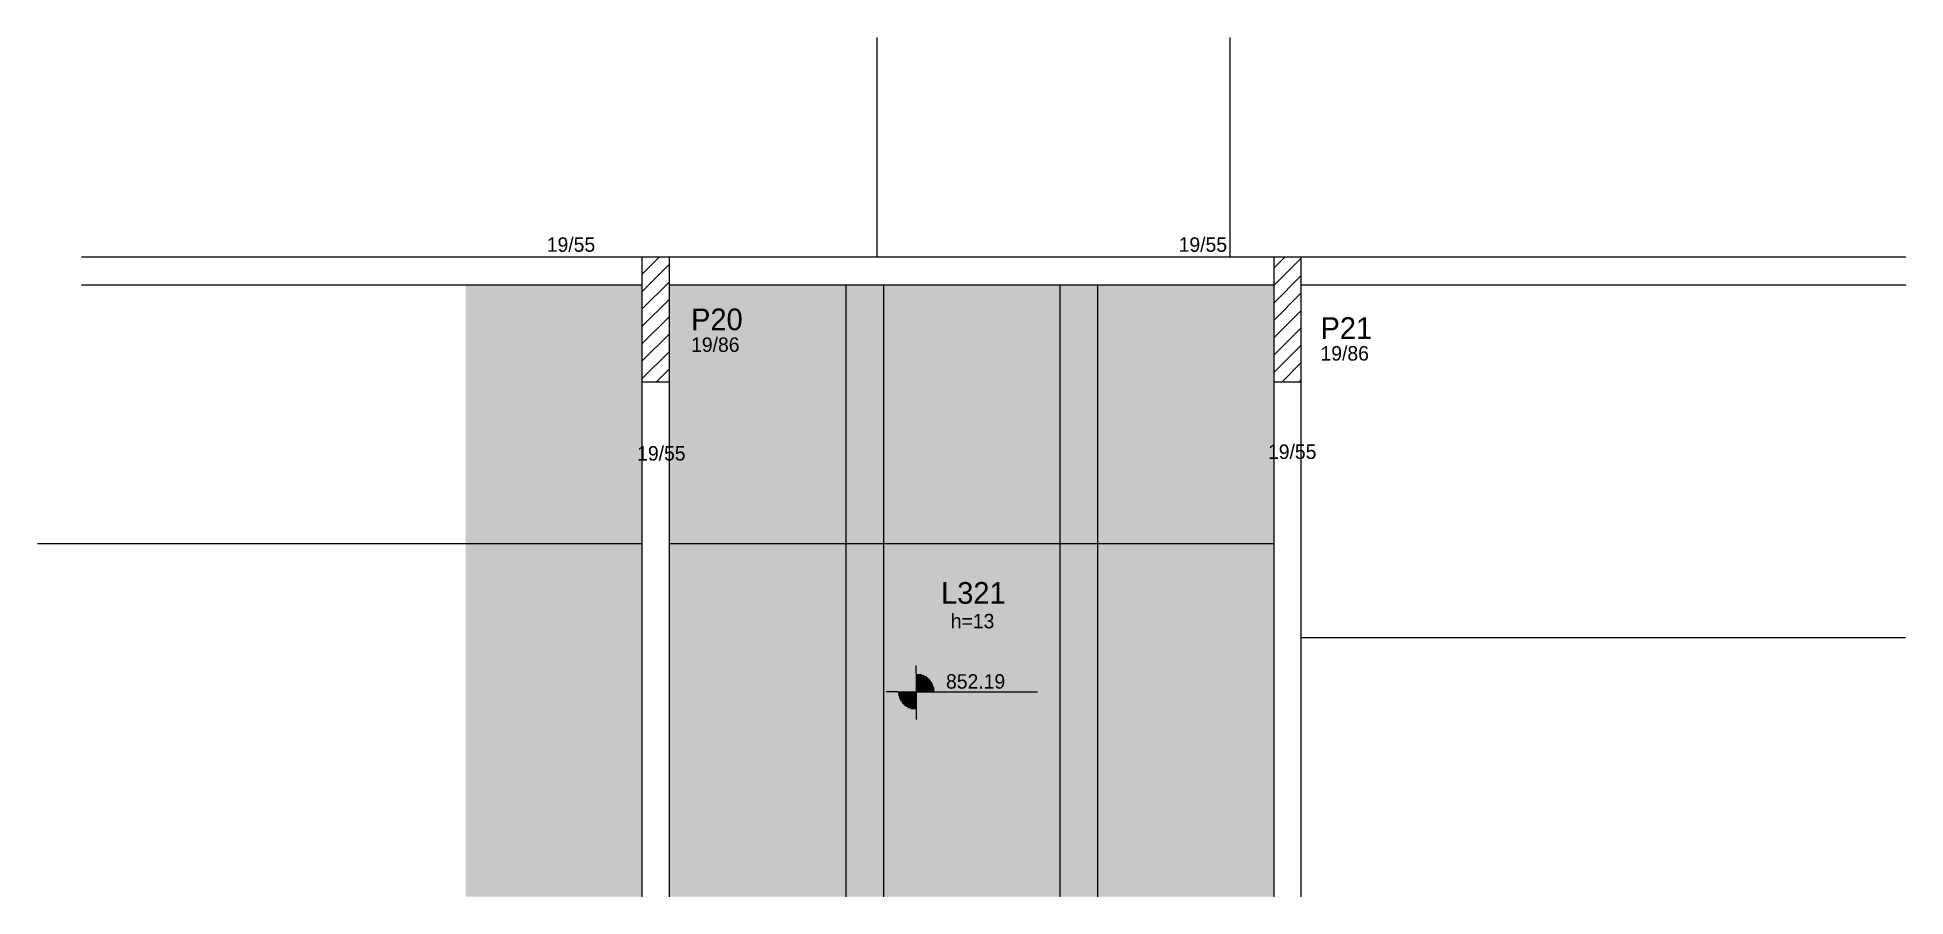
# Model space of a CAD drawing. Header units: metres. Extents: x 3167 to 4459, y 1668 to 2262.
import ezdxf

# ---------------------------------------------------------------- set-up
doc = ezdxf.new("R2010")
doc.units = ezdxf.units.M
for name, color, linetype in [('3', 7, 'Continuous'), ('4', 7, 'Continuous'), ('7', 7, 'Continuous'), ('Hachura', 7, 'Continuous'), ('Painéis', 7, 'Continuous'), ('REAPROVEITAMENTO', 7, 'Continuous')]:
    doc.layers.add(name, color=color, linetype=linetype)

msp = doc.modelspace()

# ---------------------------------------------------------------- hatches: boundary and pattern name
at = {"layer": 'Hachura'}
h = msp.add_hatch(color=7, dxfattribs=at)
h.dxf.hatch_style = 1
h.paths.add_polyline_path([(3726.1, 1667.9), (3752.1, 1667.9), (3752.1, 1667.9), (3752.1, 2090.9), (3752.1, 2090.9), (3726.1, 2090.9), (3726.1, 2090.9), (3726.1, 1667.9)])
h = msp.add_hatch(color=7, dxfattribs=at)
h.dxf.hatch_style = 1
h.paths.add_polyline_path([(3874.1, 1667.9), (3900.1, 1667.9), (3900.1, 1667.9), (3900.1, 2090.9), (3900.1, 2090.9), (3874.1, 2090.9), (3874.1, 2090.9), (3874.1, 1667.9)])
at = {"layer": 'REAPROVEITAMENTO'}
h = msp.add_hatch(color=7, dxfattribs=at)
h.dxf.hatch_style = 1
h.paths.add_polyline_path([(3585.1, 1667.9), (3463.1, 1667.9), (3463.1, 1667.9), (3463.1, 2090.9), (3463.1, 2090.9), (3585.1, 2090.9), (3585.1, 2090.9), (3585.1, 1667.9)])
h = msp.add_hatch(color=7, dxfattribs=at)
h.dxf.hatch_style = 1
h.paths.add_polyline_path([(3726.1, 1667.9), (3604.1, 1667.9), (3604.1, 1667.9), (3604.1, 2090.9), (3604.1, 2090.9), (3726.1, 2090.9), (3726.1, 2090.9), (3726.1, 1667.9)])
h = msp.add_hatch(color=7, dxfattribs=at)
h.dxf.hatch_style = 1
h.paths.add_polyline_path([(3874.1, 1667.9), (3752.1, 1667.9), (3752.1, 1667.9), (3752.1, 2090.9), (3752.1, 2090.9), (3874.1, 2090.9), (3874.1, 2090.9), (3874.1, 1667.9)])
h = msp.add_hatch(color=7, dxfattribs=at)
h.dxf.hatch_style = 1
h.paths.add_polyline_path([(4022.1, 1667.9), (3900.1, 1667.9), (3900.1, 1667.9), (3900.1, 2090.9), (3900.1, 2090.9), (4022.1, 2090.9), (4022.1, 2090.9), (4022.1, 1667.9)])

# ---------------------------------------------------------------- linework, layer by layer
at = {"layer": '3', "color": 7, "lineweight": 25}
for p, q in [((3585.1, 2098.1), (3596.9, 2109.9)), ((4022.1, 2102.3), (4029.7, 2109.9)), ((4022.1, 2090.3), (4041.1, 2109.3)), ((3585.1, 2086.1), (3604.1, 2105.1)), ((4022.1, 2078.3), (4041.1, 2097.3)), ((3585.1, 2074), (3604.1, 2093)), ((3585.1, 2062), (3604.1, 2081)), ((4022.1, 2066.3), (4041.1, 2085.3)), ((3585.1, 2050), (3604.1, 2069)), ((4022.1, 2054.2), (4041.1, 2073.2)), ((3585.1, 2038), (3604.1, 2057)), ((4022.1, 2042.2), (4041.1, 2061.2)), ((3585.1, 2025.9), (3604.1, 2044.9)), ((4022.1, 2030.2), (4041.1, 2049.2)), ((3595.1, 2023.9), (3604.1, 2032.9)), ((4027.8, 2023.9), (4041.1, 2037.2)), ((4039.8, 2023.9), (4041.1, 2025.2)), ((3774.8, 1822.1), (3774.8, 1827.7)), ((3774.8, 1822.1), (3774.8, 1797.1)), ((3762.3, 1809.6), (3753.9, 1809.6)), ((3762.3, 1809.6), (3787.3, 1809.6)), ((3774.8, 1821.5), (3778.6, 1821.5)), ((3774.8, 1820.7), (3780.5, 1820.7)), ((3774.8, 1820), (3781.9, 1820)), ((3774.8, 1819.2), (3782.9, 1819.2)), ((3774.8, 1818.4), (3783.7, 1818.4)), ((3774.8, 1817.6), (3784.4, 1817.6)), ((3774.8, 1816.8), (3785, 1816.8)), ((3774.8, 1816), (3785.6, 1816)), ((3774.8, 1815.2), (3786, 1815.2)), ((3774.8, 1814.4), (3786.3, 1814.4)), ((3774.8, 1813.6), (3786.6, 1813.6)), ((3774.8, 1812.8), (3786.9, 1812.8)), ((3774.8, 1812), (3787.1, 1812)), ((3774.8, 1811.2), (3787.2, 1811.2)), ((3774.8, 1810.4), (3787.3, 1810.4)), ((3787.3, 1809.6), (3858.7, 1809.6)), ((3774.8, 1808.9), (3762.3, 1808.9)), ((3774.8, 1808.1), (3762.4, 1808.1)), ((3774.8, 1807.3), (3762.5, 1807.3)), ((3774.8, 1806.5), (3762.7, 1806.5)), ((3774.8, 1805.7), (3762.9, 1805.7)), ((3774.8, 1804.9), (3763.2, 1804.9)), ((3774.8, 1804.1), (3763.6, 1804.1)), ((3774.8, 1803.3), (3764, 1803.3)), ((3774.8, 1802.5), (3764.5, 1802.5)), ((3774.8, 1801.7), (3765.1, 1801.7)), ((3774.8, 1800.9), (3765.8, 1800.9)), ((3774.8, 1800.1), (3766.7, 1800.1)), ((3774.8, 1799.3), (3767.7, 1799.3)), ((3774.8, 1798.5), (3769, 1798.5)), ((3774.8, 1797.8), (3770.9, 1797.8)), ((3774.8, 1797.1), (3774.8, 1790.3))]:
    msp.add_line(p, q, dxfattribs=at)
for points in [[(3585.1, 2109.9), (3197.6, 2109.9)], [(4022.1, 2109.9), (3604.1, 2109.9)], [(4459.1, 2109.9), (4041.1, 2109.9)], [(3197.6, 2090.9), (3585.1, 2090.9)], [(3604.1, 2090.9), (4022.1, 2090.9)], [(4041.1, 2090.9), (4459.1, 2090.9)], [(3585.1, 2023.9), (3585.1, 1667.9)], [(3604.1, 1667.9), (3604.1, 2023.9)], [(4022.1, 2023.9), (4022.1, 1667.9)], [(4041.1, 1667.9), (4041.1, 2023.9)]]:
    msp.add_lwpolyline(points, dxfattribs=at)
at = {"layer": '7', "color": 7, "lineweight": 25}
for points in [[(3585.1, 2023.9), (3604.1, 2023.9), (3604.1, 2109.9), (3585.1, 2109.9), (3585.1, 2023.9)], [(4022.1, 2023.9), (4041.1, 2023.9), (4041.1, 2109.9), (4022.1, 2109.9), (4022.1, 2023.9)]]:
    msp.add_lwpolyline(points, dxfattribs=at)
at = {"layer": 'Painéis', "color": 7, "lineweight": 25}
for p, q in [((3747.6, 2261.9), (3747.6, 2109.9)), ((3991.6, 2261.9), (3991.6, 2109.9)), ((3726.1, 2090.9), (3726.1, 1667.9)), ((3752.1, 2090.9), (3752.1, 1667.9)), ((3874.1, 2090.9), (3874.1, 1667.9)), ((3900.1, 2090.9), (3900.1, 1667.9)), ((3585, 1911.9), (3167, 1911.9)), ((4022, 1911.9), (3604, 1911.9)), ((4459, 1846.9), (4041, 1846.9))]:
    msp.add_line(p, q, dxfattribs=at)

# ---------------------------------------------------------------- texts
at = {"layer": '3', "color": 7, "lineweight": 25}
for s, p in [('19/55', (3519.3, 2113.7)), ('19/55', (3956.3, 2113.7)), ('19/86', (3619.1, 2044.5)), ('19/86', (4054.4, 2038.5)), ('19/55', (3581.8, 1969.4)), ('19/55', (4018.1, 1970.5)), ('h=13', (3798.7, 1853.4)), ('852.19', (3795.4, 1811.7))]:
    msp.add_text(s, height=10, dxfattribs=at).set_placement(p)
at = {"layer": '4', "color": 7, "lineweight": 25}
for s, p in [('P20', (3619.1, 2059.5)), ('P21', (4054.4, 2053.5)), ('L321', (3792, 1870.4))]:
    msp.add_text(s, height=15, dxfattribs=at).set_placement(p)

doc.saveas('drawing.dxf')
